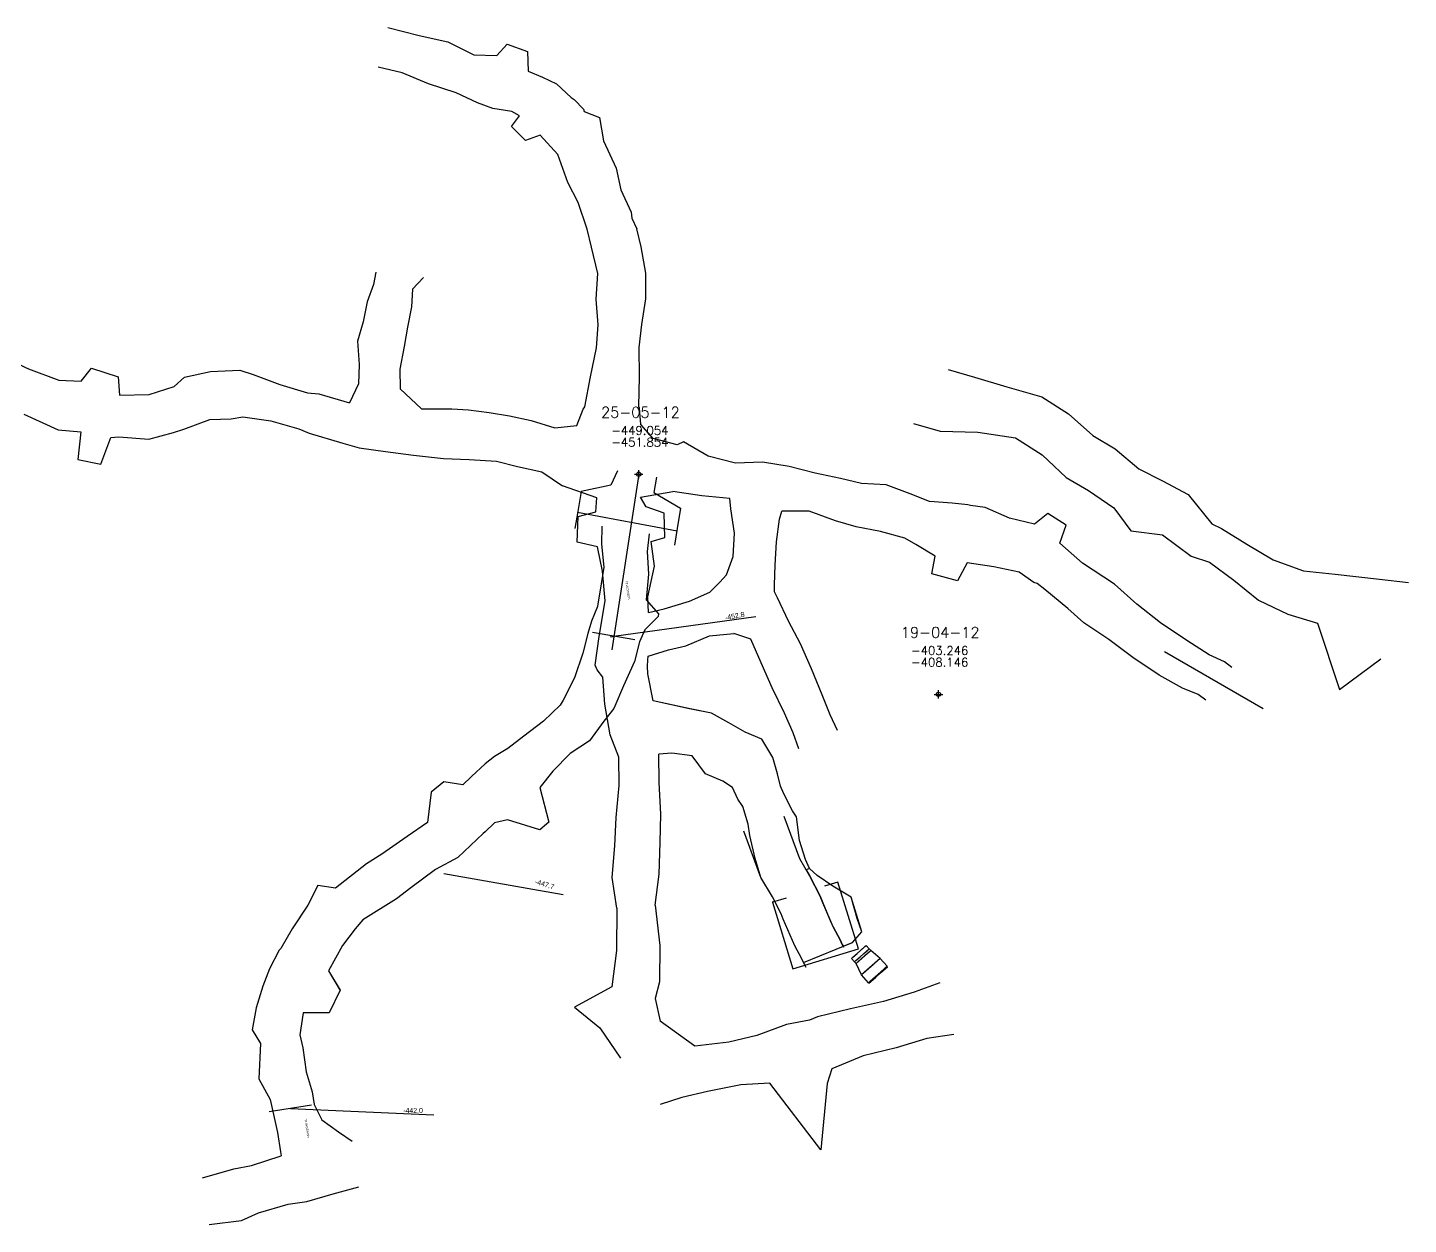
# Model space of a CAD drawing. Extents: x 3 to 13121, y 0 to 10378.
# Drawn here: x 10982.7 to 11144.2, y 9634.1 to 9774 of the extents above; entities that cross this region are included whole.
import ezdxf
from ezdxf.enums import TextEntityAlignment as Align

# ---------------------------------------------------------------- set-up
doc = ezdxf.new("R2010")
doc.units = 0
doc.header["$MEASUREMENT"] = 0
doc.header["$PDMODE"] = 34
doc.header["$PDSIZE"] = 0.5
for name, color, linetype in [('abajo', 7, 'Continuous'), ('arriba', 7, 'Continuous'), ('BY-PASS-5-', 3, 'Continuous'), ('F-485-7495-EW-SCR', 4, 'Continuous'), ('R-510-7526-N-SCR', 216, 'Continuous'), ('sec', 7, 'Continuous')]:
    doc.layers.add(name, color=color, linetype=linetype)
doc.styles.add('ROMAND', font='romand', dxfattribs={"width": 0.7})
doc.styles.add('ROMANS', font='romans.shx', dxfattribs={"width": 1.65})

# ---------------------------------------------------------------- blocks, each defined once
blk = doc.blocks.new('F2')
blk.add_point((0, 0))
at = {"style": 'ROMAND'}
for tag, height, p in [('NOMBRE', 1.25, (0.2, 6.62)), ('CIELO', 1, (0.14, 4.62)), ('PISO', 1, (0.14, 3.25))]:
    blk.add_attdef(tag, text='', height=height, dxfattribs=at).set_placement(p, align=Align.CENTER)
at = {"style": 'ROMANS', "flags": 1}
for tag, p in [('MINA', (-0.07, -3.26)), ('LOCALIZACION', (-0.07, -4.93)), ('ESTRUCTURA', (-0.07, -6.62)), ('NIVEL', (-0.07, -8.29)), ('OBRA', (-0.07, -10.12)), ('FECHA', (-0.07, -11.79)), ('ATRAS', (-0.07, -13.48)), ('TOPOGRAFO', (2.67, -15.3))]:
    blk.add_attdef(tag, text='', height=1.25, dxfattribs=at).set_placement(p, align=Align.CENTER)

msp = doc.modelspace()

# ---------------------------------------------------------------- linework, layer by layer
at = {"color": 5, "linetype": 'Continuous'}
for points, elevation in [([(11054.19386, 9721.79945), (11051.03888, 9701.28753)], -449.05402), ([(11050.86807, 9702.83159), (11051.27506, 9702.7762)], -447.88916), ([(11055.55016, 9697.93917), (11055.55016, 9697.93917), (11055.55016, 9697.93917)], -433.3914), ([(11071.44186, 9672.23098), (11069.83186, 9671.75198), (11072.23186, 9663.95598), (11079.88186, 9666.30898), (11077.48186, 9674.10398), (11075.92531, 9673.62541)], -433.2256)]:
    msp.add_lwpolyline(points, dxfattribs=dict(at, elevation=elevation))
msp.add_lwpolyline([(11047.05294, 9717.3536), (11058.69664, 9715.18049)], dxfattribs=at)
at = {"color": 0, "linetype": 'Continuous'}
for points, elevation in [([(11051.27596, 9702.85395), (11067.89746, 9705.18045)], -441.999), ([(11053.74378, 9702.42999), (11048.80825, 9703.27938)], -441.999), ([(11053.74378, 9702.42999), (11048.80825, 9703.27938)], -441.999), ([(11031.39768, 9675.09241), (11045.35792, 9672.65291)], -443.34367), ([(11015.92663, 9648.0341), (11010.99337, 9647.2199)], -441.999), ([(11013.46, 9647.627), (11030.22767, 9646.89759)], -441.999)]:
    msp.add_lwpolyline(points, dxfattribs=dict(at, elevation=elevation))
at = {"color": 2, "linetype": 'Continuous', "elevation": -428.15468}
msp.add_lwpolyline([(11115.68867, 9701.0828), (11127.21089, 9694.40222)], dxfattribs=at)
at = {"color": 1, "linetype": 'Continuous'}
for points in [[(11078.17527, 9666.45566), (11077.98812, 9666.80646), (11077.76784, 9667.35645), (11076.93597, 9668.87143), (11075.70716, 9671.69467), (11075.39974, 9672.46222), (11074.21542, 9674.7895), (11073.02468, 9676.80722), (11071.19142, 9681.78384)], [(11073.76378, 9664.10221), (11073.4481, 9664.69394), (11073.23908, 9665.21581), (11072.44289, 9666.66581), (11071.09309, 9669.76702), (11070.84169, 9670.3947), (11069.83002, 9672.38271), (11068.48903, 9674.65503), (11066.49964, 9680.0555)]]:
    msp.add_lwpolyline(points, dxfattribs=at)
at = {"color": 1, "linetype": 'Continuous', "elevation": -432.4536}
msp.add_lwpolyline([(11074.17243, 9675.7028), (11073.77242, 9675.54016), (11074.21542, 9674.7895), (11075.39974, 9672.46222), (11075.70716, 9671.69467), (11076.67571, 9669.41073), (11076.93597, 9668.87143), (11077.76784, 9667.35645), (11077.98812, 9666.80646), (11078.09575, 9666.60471), (11079.18889, 9667.05478), (11080.30608, 9668.27272), (11079.03407, 9672.36061), (11076.88637, 9673.61278), (11075.05372, 9674.88897)], close=True, dxfattribs=at)
at = {"color": 1, "linetype": 'Continuous'}
for points, elevation in [([(11069.83186, 9671.75198), (11069.81305, 9671.76223)], -433.2256), ([(11073.4481, 9664.69394), (11079.18889, 9667.05478)], -436.60243)]:
    msp.add_lwpolyline(points, dxfattribs=dict(at, elevation=elevation))
at = {"layer": 'abajo', "color": 1, "linetype": 'Continuous'}
for points in [[(11083.28994, 9664.1958, -430.79312), (11083.23154, 9664.26191, -430.84022), (11082.4139, 9665.18752, -431.79955), (11081.32956, 9666.11295, -432.65306), (11081.15435, 9666.31129, -433.39435), (11080.80393, 9666.70798, -436.47691)], [(11081.1165, 9662.27587, -430.79312), (11081.05809, 9662.34198, -430.84022), (11080.24045, 9663.26759, -431.79955), (11079.60579, 9664.59025, -432.65306), (11079.43058, 9664.78859, -433.39435), (11079.08016, 9665.18528, -436.47691)]]:
    msp.add_polyline3d(points, dxfattribs=at)
at = {"layer": 'arriba', "color": 1, "linetype": 'Continuous'}
for points in [[(11083.28994, 9664.1958, -428.89312), (11083.23154, 9664.26191, -428.94022), (11082.4139, 9665.18752, -428.69955), (11081.32956, 9666.11295, -429.55306), (11081.15435, 9666.31129, -430.19435), (11080.80393, 9666.70798, -430.77691)], [(11081.1165, 9662.27587, -428.89312), (11081.05809, 9662.34198, -428.94022), (11080.24045, 9663.26759, -428.69955), (11079.60579, 9664.59025, -429.55306), (11079.43058, 9664.78859, -430.19435), (11079.08016, 9665.18528, -430.77691)]]:
    msp.add_polyline3d(points, dxfattribs=at)
at = {"layer": 'BY-PASS-5-', "linetype": 'Continuous'}
for points in [[(11090.36979, 9734.05656, -403.24606), (11093.47193, 9733.14381, -404.61654), (11097.25434, 9732.03404, -405.45556), (11101.33598, 9730.85187, -406.16681), (11104.44466, 9728.86717, -406.18175), (11107.31227, 9726.32452, -407.52077), (11109.9021, 9724.78971, -408.76717), (11112.65991, 9722.4358, -410.25803), (11115.43917, 9721.01734, -411.42851), (11118.46386, 9719.44218, -411.37121), (11121.2282, 9716.01632, -411.60654)], [(11090.36979, 9734.05656, -408.14606), (11093.47193, 9733.14381, -408.91654), (11097.25434, 9732.03404, -409.65556), (11101.33598, 9730.85187, -410.36681), (11104.44466, 9728.86717, -411.38175), (11107.31227, 9726.32452, -412.32077), (11109.9021, 9724.78971, -413.26717), (11112.65991, 9722.4358, -414.15803), (11115.43917, 9721.01734, -415.12851), (11118.46386, 9719.44218, -416.27121), (11121.2282, 9716.01632, -417.10654)], [(11086.33389, 9727.73505, -403.24606), (11089.43602, 9726.8223, -404.61654), (11093.86418, 9726.72397, -405.45556), (11098.2687, 9726.04752, -406.16681), (11101.37737, 9724.06282, -406.18175), (11104.19117, 9721.43588, -407.52077), (11106.781, 9719.90107, -408.76717), (11109.75406, 9717.88431, -410.25803), (11111.72614, 9715.20155, -411.42851), (11115.45039, 9714.72212, -411.37121), (11118.80666, 9712.22342, -411.60654)], [(11086.33389, 9727.73505, -408.14606), (11089.43602, 9726.8223, -408.91654), (11093.86418, 9726.72397, -409.65556), (11098.2687, 9726.04752, -410.36681), (11101.37737, 9724.06282, -411.38175), (11104.19117, 9721.43588, -412.32077), (11106.781, 9719.90107, -413.26717), (11109.75406, 9717.88431, -414.15803), (11111.72614, 9715.20155, -415.12851), (11115.45039, 9714.72212, -416.27121), (11118.80666, 9712.22342, -417.10654)], [(11121.2282, 9716.01632, -411.60654), (11122.35199, 9715.45513, -413.57838), (11125.31973, 9713.63925, -413.77529), (11128.37907, 9711.79031, -414.59497), (11131.9509, 9710.50054, -416.08297), (11135.64522, 9710.12342, -417.32542), (11140.81522, 9709.53239, -417.50941), (11144.20083, 9709.16043, -419.08355)], [(11121.2282, 9716.01632, -417.10654), (11122.35199, 9715.45513, -417.47838), (11125.31973, 9713.63925, -418.27529), (11128.37907, 9711.79031, -419.19497), (11131.9509, 9710.50054, -420.18297), (11135.64522, 9710.12342, -421.12542), (11140.81522, 9709.53239, -422.00941), (11144.20083, 9709.16043, -422.88355)], [(11118.80666, 9712.22342, -411.60654), (11120.92554, 9711.50478, -413.57838), (11123.7914, 9709.40674, -413.77529), (11126.68091, 9707.08751, -414.59497), (11130.11689, 9705.42152, -416.08297), (11133.57348, 9704.38601, -417.32542), (11136.16228, 9696.64674, -417.50941), (11140.97434, 9700.22512, -419.08355)], [(11118.80666, 9712.22342, -417.10654), (11120.92554, 9711.50478, -417.47838), (11123.7914, 9709.40674, -418.27529), (11126.68091, 9707.08751, -419.19497), (11130.11689, 9705.42152, -420.18297), (11133.57348, 9704.38601, -421.12542), (11136.16228, 9696.64674, -422.00941), (11140.97434, 9700.22512, -422.88355)]]:
    msp.add_polyline3d(points, dxfattribs=at)
at = {"layer": 'F-485-7495-EW-SCR', "color": 4, "linetype": 'Continuous'}
msp.add_lwpolyline([(11024.84037, 9774.03667), (11028.52382, 9773.12881), (11031.88494, 9772.35423), (11034.91193, 9770.85276), (11037.60332, 9770.77444), (11038.80001, 9772.11459), (11041.20171, 9771.23598), (11041.28044, 9768.93977), (11042.94483, 9768.25613), (11044.57122, 9767.47999), (11046.29725, 9765.87919), (11046.66435, 9765.64617), (11047.72982, 9764.51781), (11047.81435, 9764.23329), (11049.59034, 9763.52243), (11050.09169, 9760.78155), (11051.55714, 9757.60463), (11052.09799, 9755.0819), (11053.29852, 9752.44553), (11053.39108, 9751.77084), (11053.98197, 9750.50032)], dxfattribs=at)
for points, elevation in [([(11048.18205, 9750.46976), (11048.18205, 9750.46976), (11047.11333, 9753.60098), (11045.90146, 9755.92436), (11044.72359, 9759.18671), (11042.6885, 9761.47193), (11040.95801, 9760.82396), (11039.31436, 9762.46648), (11040.2418, 9763.73806), (11039.34274, 9764.22221), (11037.11851, 9764.59526), (11035.32367, 9765.22438), (11032.86541, 9766.40059), (11029.62959, 9767.44776), (11026.51907, 9768.76751), (11023.71415, 9769.39593)], -429.38554), ([(11069.86602, 9688.65888), (11068.58029, 9690.80258), (11066.64778, 9691.64668)], -429.81506), ([(11069.86602, 9688.65888), (11068.58028, 9690.80255), (11066.64778, 9691.64668)], -434.81506)]:
    msp.add_lwpolyline(points, dxfattribs=dict(at, elevation=elevation))
for points in [[(11047.70589, 9729.40383, -428.2651), (11047.70589, 9729.40383, -428.2651), (11047.89158, 9729.68385, -428.22458), (11048.57314, 9733.18482, -428.68768), (11049.25523, 9736.58586, -428.65469), (11049.44101, 9739.28481, -428.94908), (11049.22522, 9742.28141, -428.73174), (11049.40941, 9745.28013, -428.8144), (11048.6931, 9748.37403, -428.19314), (11048.18205, 9750.46976, -428.511)], [(11047.70589, 9729.40383, -432.8651), (11047.70589, 9729.40383, -432.8651), (11047.89158, 9729.68385, -432.82458), (11048.57314, 9733.18482, -433.08768), (11049.25523, 9736.58586, -433.05469), (11049.44101, 9739.28481, -433.04908), (11049.22522, 9742.28141, -433.03174), (11049.40941, 9745.28013, -432.9144), (11048.6931, 9748.37403, -432.59314), (11048.18205, 9750.46976, -432.411)], [(11054.30455, 9729.53677, -428.2651), (11054.30455, 9729.53677, -428.2651), (11054.1915, 9729.71705, -428.22458), (11054.27307, 9733.21485, -428.68768), (11054.25516, 9736.6122, -428.65469), (11054.54094, 9739.31168, -428.94908), (11055.02513, 9742.31198, -428.73174), (11055.00934, 9745.30964, -428.8144), (11054.49302, 9748.40459, -428.19314), (11053.98197, 9750.50032, -428.511)], [(11054.30455, 9729.53677, -432.8651), (11054.30455, 9729.53677, -432.8651), (11054.1915, 9729.71705, -432.82458), (11054.27307, 9733.21485, -433.08768), (11054.25516, 9736.6122, -433.05469), (11054.54094, 9739.31168, -433.04908), (11055.02513, 9742.31198, -433.03174), (11055.00934, 9745.30964, -432.9144), (11054.49302, 9748.40459, -432.59314), (11053.98197, 9750.50032, -432.411)], [(11023.4536, 9745.45385, -427.46001), (11023.18298, 9743.9821, -427.60395), (11022.44649, 9741.96295, -427.70545), (11021.97376, 9739.61274, -427.53575), (11021.31377, 9737.38435, -427.55645), (11021.50217, 9734.6572, -427.71553), (11021.43822, 9732.35998, -427.73624), (11020.38494, 9730.1556, -428.54611)], [(11023.4536, 9745.45385, -431.76001), (11023.18298, 9743.9821, -431.60395), (11022.44649, 9741.96295, -431.70545), (11021.97376, 9739.61274, -431.73575), (11021.31377, 9737.38435, -431.95645), (11021.50217, 9734.6572, -432.11553), (11021.43822, 9732.35998, -432.33624), (11020.38494, 9730.1556, -432.44611)], [(11029.01663, 9744.81145, -427.46001), (11027.75261, 9743.45441, -427.60395), (11027.61216, 9741.36643, -427.70545), (11027.13943, 9739.01622, -427.53575), (11026.77746, 9736.75342, -427.55645), (11026.27048, 9734.10656, -427.71553), (11026.30587, 9731.79788, -427.73624), (11028.7842, 9729.44678, -432.44521)], [(11029.01663, 9744.81145, -431.76001), (11027.75261, 9743.45441, -431.60395), (11027.61216, 9741.36643, -431.70545), (11027.13943, 9739.01622, -431.73575), (11026.77746, 9736.75342, -431.95645), (11026.27048, 9734.10656, -432.11553), (11026.30587, 9731.79788, -432.33624), (11028.7842, 9729.44678, -428.44521)], [(10970.69489, 9738.93861, -427.50511), (10973.01256, 9738.28474, -427.63454), (10976.65282, 9737.45621, -427.3799), (10979.28702, 9735.93646, -427.71668), (10982.42451, 9734.33512, -427.6596), (10982.82246, 9734.14508, -427.66766)], [(10970.69489, 9738.93861, -431.90511), (10973.01256, 9738.28474, -431.83454), (10976.65282, 9737.45621, -431.8799), (10979.28702, 9735.93646, -431.81668), (10982.42451, 9734.33512, -431.8596), (10982.82246, 9734.14508, -431.86766)], [(10982.82246, 9734.14508, -431.86766), (10986.38241, 9732.80563, -432.12488), (10989.01081, 9732.67656, -432.06696), (10990.18749, 9734.20424, -432.09049), (10993.33034, 9733.18104, -432.30633), (10993.46494, 9731.06054, -432.25017)], [(10982.82246, 9734.14508, -427.66766), (10986.38241, 9732.80563, -427.52488), (10989.01081, 9732.67656, -427.46696), (10990.18751, 9734.20421, -427.79049), (10993.33034, 9733.18107, -427.50633), (10993.46494, 9731.06054, -427.55017)], [(10993.46494, 9731.06054, -427.55017), (10996.9656, 9731.11293, -427.49913), (10999.87863, 9732.07339, -427.85684), (11001.09335, 9733.15696, -427.73934), (11004.10228, 9733.81609, -427.79559), (11007.54451, 9733.9627, -428.33014)], [(10993.46494, 9731.06054, -432.25017), (10993.46494, 9731.06054, -432.25017), (10996.9656, 9731.11293, -431.99913), (10999.87863, 9732.07339, -432.15684), (11001.09335, 9733.15696, -432.03934), (11004.10228, 9733.81609, -432.19559), (11007.54451, 9733.9627, -432.33014)], [(11007.54451, 9733.9627, -428.33014), (11009.11208, 9733.47719, -427.9243), (11012.22313, 9732.3062, -428.01254), (11015.47875, 9731.30579, -428.20042), (11016.78909, 9731.19187, -428.19578), (11020.38494, 9730.1556, -428.54611)], [(11007.54451, 9733.9627, -432.33014), (11009.11208, 9733.47719, -432.2243), (11012.22313, 9732.3062, -432.31254), (11015.47875, 9731.30579, -432.20042), (11016.78909, 9731.19187, -432.19578), (11020.38494, 9730.1556, -432.44611)], [(10982.28751, 9728.83415, -431.88166), (10986.31827, 9727.00599, -432.12488), (10988.94556, 9726.77692, -432.06696), (10988.60214, 9723.53166, -432.08081)], [(10982.28751, 9728.83415, -427.78166), (10986.31827, 9727.00599, -427.52488), (10988.94556, 9726.77692, -427.46696), (10988.60214, 9723.53166, -427.65741)], [(11006.52696, 9728.2826, -428.35914), (11007.90291, 9728.52261, -427.9243), (11011.17993, 9728.03166, -428.01254), (11014.45925, 9727.1284, -428.20042), (11015.67476, 9726.62588, -428.19578), (11019.58548, 9725.42265, -428.54611)], [(11006.52696, 9728.2826, -432.05914), (11007.90291, 9728.52261, -432.2243), (11011.17993, 9728.03166, -432.31254), (11014.45925, 9727.1284, -432.20042), (11015.67476, 9726.62588, -432.19578), (11019.58548, 9725.42265, -432.44611)], [(11028.7842, 9729.44678, -428.44521), (11032.33525, 9729.45546, -428.74484), (11034.28575, 9729.32225, -429.34345)], [(11028.7842, 9729.44678, -432.44521), (11032.33525, 9729.45546, -432.44484), (11034.28575, 9729.32225, -432.64345)], [(11034.28575, 9729.32225, -429.34345), (11036.69718, 9729.02135, -428.92323), (11039.08007, 9728.62461, -429.003), (11041.62584, 9728.07501, -428.27275), (11044.40168, 9727.2482, -428.22748), (11046.94432, 9727.4881, -428.26511), (11046.94432, 9727.4881, -428.26511)], [(11034.28575, 9729.32225, -432.64345), (11036.69718, 9729.02135, -432.72323), (11039.08007, 9728.62461, -432.603), (11041.62584, 9728.07501, -432.87275), (11044.40168, 9727.2482, -432.72748), (11046.94432, 9727.4881, -432.76511), (11046.94432, 9727.4881, -432.76511)], [(11046.94432, 9727.4881, -432.76511), (11047.70589, 9729.40383, -432.8651)], [(11046.94432, 9727.4881, -428.26511), (11047.70589, 9729.40383, -428.2651)], [(11058.69231, 9725.22428, -428.16512), (11055.87676, 9725.96772, -428.26512), (11054.4428, 9727.63917, -428.26511), (11054.30455, 9729.53677, -428.2651)], [(11058.69231, 9725.22428, -432.56512), (11055.87676, 9725.96772, -432.56512), (11054.4428, 9727.63917, -432.76511), (11054.30455, 9729.53677, -432.8651)], [(10993.39828, 9726.161, -427.55017), (10996.89486, 9725.91341, -427.49913), (10999.80517, 9726.67389, -427.85684), (11001.01037, 9727.05753, -427.73934), (11004.0261, 9728.21661, -427.79559), (11006.52696, 9728.2826, -428.35914)], [(10993.39828, 9726.161, -432.25017), (10996.89486, 9725.91341, -431.99913), (10999.80517, 9726.67389, -432.15684), (11001.01037, 9727.05753, -432.03934), (11004.0261, 9728.21661, -432.19559), (11006.52696, 9728.2826, -432.05914)], [(10988.60214, 9723.53166, -432.08081), (10991.2988, 9722.96355, -432.09049), (10992.4638, 9726.10039, -432.30633), (10993.39828, 9726.161, -432.25017)], [(10988.60214, 9723.53166, -427.65741), (10991.2988, 9722.96355, -427.79049), (10992.46382, 9726.10039, -427.50633), (10993.39828, 9726.161, -427.55017)], [(11019.58548, 9725.42265, -428.54611), (11021.52424, 9724.89233, -428.54589), (11024.59759, 9724.47462, -428.34556), (11027.86815, 9724.0236, -428.44521), (11031.35258, 9723.63787, -428.74484), (11034.3773, 9723.53262, -428.94452)], [(11019.58548, 9725.42265, -432.44611), (11021.52424, 9724.89233, -432.44589), (11024.59759, 9724.47462, -432.44556), (11027.86815, 9724.0236, -432.44521), (11031.35258, 9723.63787, -432.44484), (11034.3773, 9723.53262, -432.44452)], [(11077.80318, 9721.3099, -427.5264), (11077.80318, 9721.3099, -427.5264), (11077.80318, 9721.3099, -427.5264), (11074.84167, 9721.92354, -427.6253), (11071.77742, 9722.71209, -427.65791), (11068.66629, 9723.20434, -427.69051), (11065.51078, 9723.09614, -428.2226), (11062.29838, 9723.90814, -428.15676), (11059.42417, 9725.57783, -428.18884), (11058.69231, 9725.22428, -428.16512), (11058.69231, 9725.22428, -428.16512)], [(11077.80318, 9721.3099, -432.1264), (11077.80318, 9721.3099, -432.1264), (11077.80318, 9721.3099, -432.1264), (11074.84167, 9721.92354, -431.9253), (11071.77742, 9722.71209, -431.95791), (11068.66629, 9723.20434, -431.99051), (11065.51078, 9723.09614, -432.3226), (11062.29838, 9723.90814, -432.35676), (11059.42417, 9725.57783, -432.48884), (11058.69231, 9725.22428, -432.56512), (11058.69231, 9725.22428, -432.56512)], [(11034.3773, 9723.53262, -428.94452), (11034.3773, 9723.53262, -428.94452), (11037.55283, 9723.31947, -429.003), (11040.02724, 9722.70803, -428.27275), (11042.86017, 9722.0729, -428.22748), (11045.28569, 9720.45327, -427.86514), (11045.28569, 9720.45327, -427.86514)], [(11034.3773, 9723.53262, -432.44452), (11034.3773, 9723.53262, -432.44452), (11037.55283, 9723.31947, -432.603), (11040.02724, 9722.70803, -432.87275), (11042.86017, 9722.0729, -432.72748), (11045.28569, 9720.45327, -432.36514), (11045.28569, 9720.45327, -432.36514)], [(11049.19556, 9717.42637, -428.04373), (11049.19556, 9717.42637, -428.04373), (11049.31509, 9719.03414, -427.96515), (11045.28569, 9720.45327, -427.86514)], [(11049.19556, 9717.42637, -432.24373), (11049.19556, 9717.42637, -432.24373), (11049.31509, 9719.03414, -432.36515), (11045.28569, 9720.45327, -432.36514)], [(11088.20501, 9718.6305, -428.06415), (11085.94402, 9719.50615, -428.28201), (11083.15078, 9720.55373, -428.36258), (11080.24806, 9720.708, -427.84315), (11077.80318, 9721.3099, -427.5264)], [(11088.20501, 9718.6305, -432.26415), (11085.94402, 9719.50615, -432.28201), (11083.15078, 9720.55373, -432.26258), (11080.24806, 9720.708, -432.14315), (11077.80318, 9721.3099, -432.1264)], [(11055.06922, 9717.98329, -432.24373), (11055.06922, 9717.98329, -432.24373), (11054.41405, 9719.13687, -432.36515), (11058.19826, 9719.7718, -427.86514)], [(11055.07033, 9717.97487, -427.96517), (11055.07033, 9717.97487, -427.96517), (11054.41405, 9719.13687, -427.96515), (11058.19826, 9719.7718, -427.86514)], [(11064.85442, 9718.94775, -432.3226), (11061.56388, 9719.26589, -432.35676), (11058.19826, 9719.7718, -427.86514), (11058.19826, 9719.7718, -427.86514), (11058.19826, 9719.7718, -427.86514)], [(11064.85442, 9718.94775, -428.2226), (11061.56388, 9719.26589, -428.15676), (11058.19826, 9719.7718, -427.86514), (11058.19826, 9719.7718, -427.86514), (11058.19826, 9719.7718, -427.86514)], [(11062.51999, 9708.025, -430.5911), (11063.67398, 9709.1776, -430.89728), (11064.47992, 9710.02675, -430.78813), (11065.23916, 9712.20283, -430.94932), (11065.39405, 9714.9106, -431.25593), (11064.96152, 9717.7406, -431.66254), (11064.85442, 9718.94775, -432.3226)], [(11062.51999, 9708.025, -426.5911), (11063.67398, 9709.1776, -426.59728), (11064.47992, 9710.02675, -426.98813), (11065.23916, 9712.20283, -426.84932), (11065.39405, 9714.9106, -426.95593), (11064.96152, 9717.7406, -427.16254), (11064.85442, 9718.94775, -428.2226)], [(11049.31961, 9698.94209, -433.05623), (11049.09109, 9699.459, -433.14519), (11049.57641, 9702.81561, -432.679), (11050.28498, 9706.99596, -432.37252), (11049.95503, 9710.47591, -432.29626), (11049.38297, 9713.33098, -432.25021), (11047.01313, 9713.84525, -432.26963), (11047.10728, 9716.86211, -432.24949), (11049.19556, 9717.42637, -432.24373)], [(11049.31961, 9698.94209, -429.25623), (11049.09109, 9699.459, -429.24519), (11049.57641, 9702.81561, -428.879), (11050.28498, 9706.99596, -428.67252), (11049.95503, 9710.47591, -428.49626), (11049.38297, 9713.33098, -428.35021), (11047.01313, 9713.84524, -427.96963), (11047.10687, 9716.86164, -427.94949), (11049.19556, 9717.42637, -428.04373)], [(11055.34647, 9705.63648, -428.76485), (11055.26266, 9707.46792, -428.67252), (11056.02779, 9711.05171, -428.49626), (11055.65484, 9713.92566, -428.35021), (11057.25442, 9714.39848, -427.96963), (11057.17811, 9717.26586, -427.94949), (11055.06922, 9717.98329, -428.04373)], [(11055.34647, 9705.63648, -432.50957), (11055.26266, 9707.46792, -432.37252), (11056.02779, 9711.05171, -432.29626), (11055.65484, 9713.92566, -432.25021), (11057.25442, 9714.39848, -432.26963), (11057.17811, 9717.26586, -432.24949), (11055.06922, 9717.98329, -432.24373)], [(11070.07259, 9708.05138, -430.93328), (11070.07259, 9708.05138, -430.93328), (11070.07259, 9708.05138, -430.93328), (11070.06038, 9708.86552, -430.78813), (11070.1343, 9711.18421, -430.94932), (11070.28919, 9713.89197, -431.25593), (11070.63988, 9716.55899, -431.66254), (11070.94916, 9717.47721, -431.95791)], [(11070.07259, 9708.05138, -426.63328), (11070.07259, 9708.05138, -426.63328), (11070.07259, 9708.05138, -426.63328), (11070.06038, 9708.86552, -426.98813), (11070.1343, 9711.18421, -426.84932), (11070.28919, 9713.89197, -426.95593), (11070.63988, 9716.55899, -427.16254), (11070.94916, 9717.47721, -427.65791)], [(11077.19491, 9716.34704, -432.1264), (11077.19491, 9716.34704, -432.1264), (11077.19491, 9716.34704, -432.1264), (11074.13843, 9717.47883, -431.9253), (11070.94916, 9717.47721, -431.95791)], [(11077.19491, 9716.34704, -427.5264), (11077.19491, 9716.34704, -427.5264), (11077.19491, 9716.34704, -427.5264), (11074.13843, 9717.47883, -427.6253), (11070.94916, 9717.47721, -427.65791)], [(11106.09009, 9711.4197, -427.75192), (11103.43881, 9713.74101, -428.22034), (11104.18683, 9715.84709, -427.90961), (11102.03098, 9717.19356, -427.9057), (11100.47315, 9715.95318, -427.58618), (11097.55569, 9716.67952, -427.65689), (11094.69582, 9717.91251, -427.22663), (11092.98555, 9718.14637, -427.41003), (11092.69992, 9718.23805, -427.4071), (11090.86387, 9718.40725, -427.58953), (11088.20501, 9718.6305, -428.06415)], [(11106.09009, 9711.4197, -432.55192), (11103.43881, 9713.74101, -432.32034), (11104.18683, 9715.84708, -432.20961), (11102.03096, 9717.19357, -432.2057), (11100.47315, 9715.95318, -432.08618), (11097.55569, 9716.67952, -432.05689), (11094.69582, 9717.91251, -432.12663), (11092.98555, 9718.14637, -432.31003), (11092.69992, 9718.23805, -432.3071), (11090.86387, 9718.40725, -432.38953), (11088.20501, 9718.6305, -432.26415)], [(11086.5853, 9713.58406, -428.06415), (11085.31143, 9714.34477, -428.28201), (11082.48169, 9715.09458, -428.36258), (11079.62763, 9715.64588, -427.84315), (11077.19491, 9716.34704, -427.5264)], [(11086.5853, 9713.58406, -432.26415), (11085.31143, 9714.34477, -432.28201), (11082.48169, 9715.09458, -432.26258), (11079.62763, 9715.64588, -432.14315), (11077.19491, 9716.34704, -432.1264)], [(11104.37869, 9706.08762, -427.75192), (11101.69685, 9708.31371, -428.22034), (11100.77177, 9709.03073, -427.90961), (11100.39092, 9709.15297, -427.9057), (11098.67006, 9710.33545, -427.58618), (11095.72204, 9710.96658, -427.65689), (11092.61769, 9711.43784, -427.22663), (11091.47937, 9709.34273, -427.41003), (11088.48749, 9710.15889, -427.4071), (11088.87742, 9712.21823, -427.58953), (11086.5853, 9713.58406, -428.06415)], [(11104.37869, 9706.08762, -432.55192), (11101.69685, 9708.31371, -432.32034), (11100.77177, 9709.03073, -432.20961), (11100.39092, 9709.15297, -432.2057), (11098.67006, 9710.33545, -432.08618), (11095.72204, 9710.96658, -432.05689), (11092.61769, 9711.43784, -432.12663), (11091.47933, 9709.34274, -432.31003), (11088.48745, 9710.15892, -432.3071), (11088.87742, 9712.21823, -432.38953), (11086.5853, 9713.58406, -432.26415)], [(11123.55066, 9699.19848, -428.16356), (11122.69045, 9699.88393, -428.17773), (11120.89304, 9700.67685, -428.10221), (11118.28186, 9702.37394, -428.04214), (11115.20147, 9704.44492, -427.6898), (11112.46444, 9706.62588, -427.93488), (11109.85204, 9708.96327, -427.47997), (11106.09009, 9711.4197, -427.75192)], [(11123.55066, 9699.19848, -432.16356), (11122.69045, 9699.88393, -432.17773), (11120.89304, 9700.67685, -432.30221), (11118.28186, 9702.37394, -432.44214), (11115.20147, 9704.44492, -432.3898), (11112.46444, 9706.62588, -432.63488), (11109.85204, 9708.96327, -432.57997), (11106.09009, 9711.4197, -432.55192)], [(11055.34647, 9705.63648, -430.12544), (11057.17958, 9706.0757, -430.19024), (11060.12311, 9706.97796, -430.49784), (11062.51999, 9708.025, -430.5911)], [(11055.34647, 9705.63648, -426.13511), (11057.17958, 9706.0757, -426.29024), (11060.12311, 9706.97796, -426.49784), (11062.51999, 9708.025, -426.5911)], [(11077.43607, 9691.85368, -425.38999), (11076.56822, 9693.65413, -425.36227), (11075.66358, 9695.99154, -425.65262), (11074.41181, 9699.04912, -425.67188), (11073.11334, 9701.97327, -426.18753), (11071.72149, 9704.63052, -426.19594), (11070.41973, 9707.3312, -426.40436), (11070.07259, 9708.05138, -426.63328)], [(11077.43607, 9691.85368, -429.98999), (11076.56822, 9693.65413, -430.06227), (11075.66358, 9695.99154, -429.85262), (11074.41181, 9699.04912, -430.17188), (11073.11334, 9701.97327, -430.48753), (11071.72149, 9704.63052, -430.69594), (11070.41973, 9707.3312, -430.90436), (11070.07259, 9708.05138, -430.93328)], [(11120.49705, 9695.36632, -428.16356), (11119.63684, 9696.05177, -428.17773), (11117.77711, 9696.76648, -428.10221), (11115.04129, 9698.30716, -428.04214), (11111.9609, 9700.37813, -427.6898), (11109.16155, 9702.48089, -427.93488), (11106.23756, 9704.42724, -427.47997), (11104.37869, 9706.08762, -427.75192)], [(11120.49705, 9695.36632, -432.16356), (11119.63684, 9696.05177, -432.17773), (11117.77711, 9696.76648, -432.30221), (11115.04129, 9698.30716, -432.44214), (11111.9609, 9700.37813, -432.3898), (11109.16155, 9702.48089, -432.63488), (11106.23756, 9704.42724, -432.57997), (11104.37869, 9706.08762, -432.55192)], [(11055.28774, 9700.51968, -426.10057), (11057.66406, 9701.26736, -426.1185), (11059.69345, 9701.75361, -426.29024), (11062.48614, 9702.91519, -426.49784), (11065.33551, 9703.18426, -426.5911)], [(11055.28774, 9700.51968, -430.10057), (11057.66406, 9701.26736, -430.1185), (11059.69345, 9701.75361, -430.19024), (11062.48614, 9702.91519, -430.49784), (11065.33551, 9703.18426, -430.5911)], [(11072.932, 9689.68266, -425.38999), (11072.24432, 9691.56995, -425.36227), (11071.2496, 9693.86393, -425.65262), (11069.81765, 9696.83468, -425.67188), (11068.51919, 9699.75882, -426.18753), (11067.3075, 9702.50292, -426.19594), (11065.33551, 9703.18426, -426.5911), (11065.33551, 9703.18426, -426.5911)], [(11072.932, 9689.68266, -429.98999), (11072.24432, 9691.56995, -430.06227), (11071.2496, 9693.86393, -429.85262), (11069.81765, 9696.83468, -430.17188), (11068.51919, 9699.75882, -430.48753), (11067.3075, 9702.50292, -430.69594), (11065.33551, 9703.18426, -430.5911), (11065.33551, 9703.18426, -430.5911)], [(11055.20408, 9699.36991, -433.05623), (11055.26341, 9700.04424, -433.14519), (11055.29011, 9700.52043, -433.07849)], [(11055.20408, 9699.36991, -429.25623), (11055.26341, 9700.04424, -429.24519), (11055.29011, 9700.52043, -429.19279)], [(11055.9, 9695.31419, -429.44804), (11055.26927, 9698.47327, -429.39834), (11055.20408, 9699.36991, -429.25623)], [(11055.9, 9695.31419, -433.34804), (11055.26927, 9698.47327, -433.19834), (11055.20408, 9699.36991, -433.05623)], [(11051.64696, 9671.06813, -434.86613), (11051.08699, 9674.63297, -434.79771), (11051.4174, 9678.36269, -434.42462), (11051.57732, 9681.67941, -434.07024), (11051.90774, 9685.40913, -433.69715), (11051.86818, 9688.71135, -433.64277), (11050.87472, 9691.34328, -433.51645), (11050.21501, 9694.90087, -433.34804), (11049.98322, 9698.08895, -433.19834), (11049.31961, 9698.94209, -433.05623)], [(11051.64696, 9671.06813, -430.56613), (11051.08699, 9674.63297, -430.49771), (11051.4174, 9678.36269, -430.12462), (11051.57732, 9681.67941, -430.27024), (11051.90774, 9685.40913, -429.99715), (11051.86818, 9688.71135, -430.24277), (11050.87472, 9691.34328, -429.31645), (11050.21501, 9694.90087, -429.44804), (11049.98322, 9698.08895, -429.39834), (11049.31961, 9698.94209, -429.25623)], [(11066.64778, 9691.64668, -429.81506), (11064.73157, 9692.73708, -429.3056), (11062.72449, 9693.86878, -429.16094), (11060.22726, 9694.34996, -429.61628), (11055.9, 9695.31419, -429.44804)], [(11066.64778, 9691.64668, -434.81506), (11064.73157, 9692.73708, -434.0056), (11062.72449, 9693.86878, -433.56094), (11060.14285, 9694.36869, -433.61628), (11055.9, 9695.31419, -433.34804)], [(11056.13511, 9671.39444, -430.56613), (11056.57251, 9675.03179, -430.49771), (11056.70345, 9678.74701, -430.12462), (11056.76363, 9682.05647, -430.27024), (11056.59536, 9685.74995, -429.99715), (11056.55581, 9689.05216, -430.24277)], [(11056.13511, 9671.39444, -434.86613), (11056.57251, 9675.03179, -434.79771), (11056.70345, 9678.74701, -434.42462), (11056.76363, 9682.05647, -434.07024), (11056.59536, 9685.74995, -433.69715), (11056.55581, 9689.05216, -433.64277)], [(11064.04152, 9685.91105, -429.14398), (11062.02188, 9686.77385, -429.3056), (11060.44918, 9688.86148, -429.16094), (11058.06979, 9689.1738, -429.61628), (11056.55581, 9689.05216, -430.24277)], [(11064.04152, 9685.91105, -434.24398), (11062.02188, 9686.77385, -434.0056), (11060.44918, 9688.86148, -433.56094), (11058.06979, 9689.1738, -433.61628), (11056.55581, 9689.05216, -433.64277)], [(11072.65556, 9681.7345, -432.28498), (11072.16822, 9682.45382, -431.43183), (11071.1552, 9684.41325, -430.66513), (11070.77303, 9685.32767, -430.69845), (11070.43899, 9686.77193, -430.14842), (11069.86602, 9688.65888, -429.81506)], [(11072.65556, 9681.7345, -436.68498), (11072.16822, 9682.45382, -435.63183), (11071.1552, 9684.41325, -435.26513), (11070.77303, 9685.32767, -435.09845), (11070.43899, 9686.77193, -435.14842), (11069.86602, 9688.65888, -434.81506)], [(11067.17852, 9679.54087, -436.68498), (11067.00117, 9680.88486, -435.63183), (11066.3709, 9682.9605, -435.26513), (11065.79736, 9683.81681, -435.09845), (11065.17626, 9685.17391, -435.14842), (11064.04152, 9685.91105, -434.24398)], [(11067.17852, 9679.54087, -432.28498), (11067.00117, 9680.88486, -431.43183), (11066.3709, 9682.9605, -430.66513), (11065.79736, 9683.81681, -430.69845), (11065.17626, 9685.17391, -430.14842), (11064.04152, 9685.91105, -429.14398)], [(11074.17243, 9675.7028, -437.1536), (11073.68758, 9676.73713, -438.43079), (11073.01132, 9678.96353, -437.70965), (11072.65556, 9681.7345, -436.68498)], [(11074.17243, 9675.7028, -432.4536), (11073.68758, 9676.73713, -433.73079), (11073.01132, 9678.96353, -433.50965), (11072.65556, 9681.7345, -432.28498)], [(11073.4481, 9664.69394, -436.60243), (11073.23908, 9665.21581, -436.45181), (11072.44289, 9666.66581, -435.91183), (11071.09309, 9669.76702, -435.106), (11070.84169, 9670.3947, -435.22483), (11069.83002, 9672.38271, -434.62957), (11068.48903, 9674.65503, -433.73079), (11067.81277, 9676.88143, -433.50965), (11067.17852, 9679.54087, -432.28498)], [(11073.4481, 9664.69394, -441.00243), (11073.23908, 9665.21581, -440.85181), (11072.44289, 9666.66581, -440.41183), (11071.09309, 9669.76702, -439.506), (11070.84169, 9670.3947, -439.42483), (11069.83002, 9672.38271, -438.92957), (11068.48903, 9674.65503, -438.43079), (11067.81277, 9676.88143, -437.70965), (11067.17852, 9679.54087, -436.68498)], [(11079.18889, 9667.05478, -433.8715), (11080.30608, 9668.27272, -433.77925), (11079.74954, 9669.86648, -433.35521), (11079.03407, 9672.36061, -432.91255), (11076.88637, 9673.61278, -432.94897), (11075.05372, 9674.88897, -432.69857), (11074.17243, 9675.7028, -432.4536)], [(11079.18889, 9667.05478, -438.0715), (11080.30608, 9668.27272, -437.97925), (11079.74954, 9669.86648, -437.85521), (11079.03407, 9672.36061, -437.61255), (11076.88637, 9673.61278, -437.34897), (11075.05372, 9674.88897, -437.29857), (11074.17243, 9675.7028, -437.1536)], [(11051.64696, 9671.06813, -430.56613), (11051.59961, 9666.12365, -431.19915), (11051.0579, 9661.84602, -431.21918), (11046.68943, 9659.46347, -431.31872), (11049.66454, 9657.07418, -430.86017), (11052.06223, 9653.51729, -431.45925)], [(11051.64696, 9671.06813, -434.86613), (11051.59961, 9666.12365, -435.09915), (11051.0579, 9661.84602, -435.21918), (11046.68943, 9659.46347, -435.41872), (11049.66454, 9657.07418, -435.66017), (11052.06223, 9653.51729, -435.85925)], [(11056.13511, 9671.39444, -434.86613), (11056.66985, 9666.67382, -435.09915), (11056.62523, 9662.45012, -435.21918), (11056.13399, 9660.48829, -435.41872), (11056.72311, 9657.8401, -435.66017)], [(11056.13511, 9671.39444, -430.56613), (11056.66985, 9666.67382, -431.19915), (11056.62523, 9662.45012, -431.21918), (11056.13399, 9660.48829, -431.31872), (11056.72311, 9657.8401, -430.86017)], [(11089.39087, 9662.34345, -425.52613), (11086.41861, 9661.21912, -426.40738), (11082.82142, 9660.13116, -427.17885), (11078.95435, 9659.28037, -428.28041), (11075.11366, 9658.33312, -428.08196), (11074.18648, 9657.97574, -428.13235), (11071.46369, 9657.43806, -427.95344), (11068.01465, 9656.18328, -430.00988), (11064.74611, 9655.39259, -430.6212), (11060.77346, 9654.92762, -431.42275), (11056.72311, 9657.8401, -430.86017)], [(11089.39087, 9662.34345, -430.42613), (11086.41861, 9661.21912, -430.90738), (11082.82142, 9660.13116, -431.57885), (11078.95435, 9659.28037, -432.18041), (11075.11366, 9658.33312, -432.88196), (11074.18648, 9657.97574, -433.03235), (11071.46369, 9657.43806, -433.35344), (11068.01465, 9656.18328, -434.00988), (11064.74611, 9655.39259, -434.6212), (11060.77346, 9654.92762, -435.22275), (11056.72311, 9657.8401, -435.66017)], [(11091.0536, 9656.26683, -425.52613), (11087.8966, 9655.81768, -426.40738), (11084.29941, 9654.72972, -427.17885), (11080.45873, 9653.78247, -428.28041), (11076.7764, 9652.2565, -428.08196), (11076.21871, 9650.54876, -428.13235), (11075.47537, 9642.77701, -427.95344), (11069.54542, 9650.58893, -430.00988), (11066.11852, 9650.37697, -430.6212), (11062.22505, 9649.62263, -431.42275), (11059.24259, 9648.91022, -431.68896), (11056.69433, 9648.10927, -432.395)], [(11091.0536, 9656.26683, -430.42613), (11087.8966, 9655.81768, -430.90738), (11084.29941, 9654.72972, -431.57885), (11080.45873, 9653.78247, -432.18041), (11076.7764, 9652.2565, -432.88196), (11076.21871, 9650.54876, -433.03235), (11075.47537, 9642.77701, -433.35344), (11069.54542, 9650.58893, -434.00988), (11066.11852, 9650.37697, -434.6212), (11062.22505, 9649.62263, -435.22275), (11059.24259, 9648.91022, -435.58896), (11056.69433, 9648.10927, -436.095)]]:
    msp.add_polyline3d(points, dxfattribs=at)
at = {"layer": 'R-510-7526-N-SCR', "color": 216, "linetype": 'Continuous'}
for points in [[(11051.72884, 9722.21615, -449.05402), (11050.93596, 9720.52561, -448.89561), (11047.46556, 9719.79451, -447.45343), (11047.06574, 9717.42933, -447.37555), (11046.73255, 9715.45835, -447.31066)], [(11051.72884, 9722.21615, -451.85402), (11050.93596, 9720.52561, -453.09561), (11047.46556, 9719.79451, -452.35343), (11047.06574, 9717.42933, -452.57555), (11046.73255, 9715.45835, -452.51066)], [(11056.26449, 9721.44943, -449.05402), (11055.96462, 9719.67554, -448.89561), (11059.10049, 9717.82769, -447.45343), (11058.70067, 9715.46251, -447.37555), (11058.36748, 9713.49153, -447.31066)], [(11056.26449, 9721.44943, -451.85402), (11055.96462, 9719.67554, -453.09561), (11059.10049, 9717.82769, -452.35343), (11058.70067, 9715.46251, -452.57555), (11058.36748, 9713.49153, -452.51066)], [(11049.87661, 9715.73287, -449.44714), (11049.83875, 9713.6212, -449.44865), (11050.11622, 9710.95425, -449.4029), (11049.63906, 9708.00604, -449.41935), (11049.41638, 9706.63022, -449.28702), (11049.36867, 9706.3354, -449.25867), (11048.68751, 9704.63038, -448.88853), (11048.2515, 9703.18823, -449.14676), (11047.67234, 9700.86162, -448.41991), (11046.70161, 9697.9933, -448.23636), (11045.36782, 9695.38543, -447.5717)], [(11049.87661, 9715.73287, -453.34714), (11049.83875, 9713.6212, -453.04865), (11050.11622, 9710.95425, -453.4029), (11049.63906, 9708.00604, -453.31935), (11049.41638, 9706.63022, -453.08702), (11049.36867, 9706.3354, -453.05867), (11048.68751, 9704.63038, -452.88853), (11048.2515, 9703.18823, -452.64676), (11047.67234, 9700.86162, -452.41991), (11046.70161, 9697.9933, -452.13636), (11045.36782, 9695.38543, -451.6717)], [(11055.40468, 9714.83817, -449.44714), (11055.16938, 9712.75845, -449.44865), (11055.34814, 9710.10748, -449.4029), (11055.06841, 9707.12732, -449.41935), (11056.5239, 9705.47989, -449.28702), (11056.47618, 9705.18506, -449.25867), (11054.90659, 9703.62384, -448.88853), (11054.27314, 9702.21364, -449.14676), (11053.69399, 9699.88703, -448.41991), (11052.4271, 9697.06664, -448.23636), (11051.29075, 9694.42682, -447.5717)], [(11055.40468, 9714.83817, -453.34714), (11055.16938, 9712.75845, -453.04865), (11055.34814, 9710.10748, -453.4029), (11055.06841, 9707.12732, -453.31935), (11056.5239, 9705.47989, -453.08702), (11056.47618, 9705.18506, -453.05867), (11054.90659, 9703.62384, -452.88853), (11054.27314, 9702.21364, -452.64676), (11053.69399, 9699.88703, -452.41991), (11052.4271, 9697.06664, -452.13636), (11051.29075, 9694.42682, -451.6717)], [(11045.36782, 9695.38543, -447.5717), (11045.36782, 9695.38543, -447.5717), (11044.99287, 9694.78248, -447.08927), (11043.05688, 9692.91917, -446.55764), (11040.77665, 9691.16028, -445.90144), (11038.87857, 9689.71792, -445.70666), (11037.31148, 9688.80943, -444.88557), (11036.24148, 9687.92314, -444.71361), (11034.62383, 9686.45337, -444.44339), (11033.61762, 9685.49006, -444.27144), (11031.38676, 9685.84966, -443.8872), (11029.92936, 9684.60661, -443.85035)], [(11045.36782, 9695.38543, -451.6717), (11045.36782, 9695.38543, -451.6717), (11044.99287, 9694.78248, -451.28927), (11043.05688, 9692.91917, -450.75764), (11040.77665, 9691.16028, -449.80144), (11038.87857, 9689.71792, -449.30666), (11037.31148, 9688.80943, -448.98557), (11036.24148, 9687.92314, -448.81361), (11034.62383, 9686.45337, -448.64339), (11033.61762, 9685.49006, -448.37144), (11031.38676, 9685.84966, -448.0872), (11029.92942, 9684.60668, -448.05035)], [(11051.29075, 9694.42682, -447.5717), (11050.13101, 9692.93552, -447.43319), (11048.43753, 9690.62384, -447.08927), (11046.18259, 9689.14559, -446.55764), (11044.15752, 9687.07865, -445.90144), (11042.64218, 9685.17422, -445.70666), (11043.69048, 9681.10824, -444.88557), (11042.62048, 9680.22194, -444.71361), (11038.83397, 9681.37058, -444.44339), (11037.31744, 9681.02337, -444.27144), (11036.2348, 9679.99675, -443.8872), (11036.00551, 9679.80683, -443.85035)], [(11051.29075, 9694.42682, -451.6717), (11050.13101, 9692.93552, -451.83319), (11048.43753, 9690.62384, -451.28927), (11046.18259, 9689.14559, -450.75764), (11044.15752, 9687.07865, -449.80144), (11042.64218, 9685.17422, -449.30666), (11043.69048, 9681.10824, -448.98557), (11042.62048, 9680.22194, -448.81361), (11038.83397, 9681.37058, -448.64339), (11037.31744, 9681.02337, -448.37144), (11036.2348, 9679.99675, -448.0872), (11036.00551, 9679.80683, -448.05035)], [(11029.92942, 9684.60668, -448.05035), (11029.5065, 9681.08745, -447.9394), (11027.1203, 9679.42909, -447.70288), (11024.14014, 9677.39135, -446.70928), (11022.35821, 9676.2532, -446.23801), (11018.75319, 9673.41364, -446.06285), (11016.65185, 9673.71587, -445.94867), (11015.49147, 9671.39742, -445.35293), (11013.66158, 9668.63456, -444.89195), (11012.36042, 9666.32687, -444.58806), (11012.13382, 9666.1318, -444.56359), (11011.03816, 9663.94828, -444.09122)], [(11029.92936, 9684.60661, -443.85035), (11029.5065, 9681.08745, -443.6394), (11027.1203, 9679.42909, -443.20288), (11024.14014, 9677.39135, -442.40928), (11022.35821, 9676.2532, -442.13801), (11018.75319, 9673.41364, -441.96285), (11016.65185, 9673.71587, -441.84867), (11015.49147, 9671.39742, -441.05293), (11013.66158, 9668.63456, -440.59195), (11012.36042, 9666.32687, -440.18806), (11012.13382, 9666.1318, -440.16359), (11011.03816, 9663.94828, -439.79122)], [(11036.00551, 9679.80683, -443.85035), (11033.02956, 9676.99501, -443.6394), (11030.44764, 9675.56402, -443.20288), (11027.53271, 9673.45049, -442.40928), (11025.88127, 9672.16076, -442.13801), (11021.95004, 9669.70013, -441.96285), (11021.02306, 9668.63822, -441.84867), (11019.53647, 9666.6987, -441.05293), (11017.9023, 9663.70848, -440.59195), (11019.28834, 9661.44865, -440.18806), (11017.97831, 9658.8322, -440.16359), (11014.93931, 9658.83, -439.4062)], [(11036.00551, 9679.80683, -448.05035), (11033.02956, 9676.99501, -447.9394), (11030.44764, 9675.56402, -447.70288), (11027.53271, 9673.45049, -446.70928), (11025.88127, 9672.16076, -446.23801), (11021.95004, 9669.70013, -446.06285), (11021.02306, 9668.63822, -445.94867), (11019.53647, 9666.6987, -445.35293), (11017.9023, 9663.70848, -444.89195), (11019.29179, 9661.42766, -444.58806), (11017.99302, 9658.8445, -444.56359), (11014.93931, 9658.83, -443.8062)], [(11011.03816, 9663.94828, -439.79122), (11010.22849, 9661.92156, -439.60855), (11009.46765, 9659.38766, -439.4062), (11009.00527, 9656.82334, -439.10385), (11009.94763, 9655.2207, -439.0448)], [(11011.03816, 9663.94828, -444.09122), (11010.22849, 9661.92156, -443.90855), (11009.46765, 9659.38766, -443.8062), (11009.00527, 9656.82334, -443.60385), (11009.94763, 9655.2207, -443.3448)], [(11014.93931, 9658.83, -443.8062), (11014.57641, 9656.25555, -443.60385), (11014.92186, 9654.71374, -443.3448)], [(11014.93931, 9658.83, -439.4062), (11014.57641, 9656.25555, -439.10385), (11014.92186, 9654.71374, -439.0448)], [(11009.94763, 9655.2207, -439.0448), (11009.78338, 9651.07789, -438.23839), (11011.11372, 9648.69795, -438.01152), (11011.64574, 9646.20692, -437.70344), (11011.96367, 9644.81222, -437.54236), (11012.31268, 9642.55847, -437.44838), (11012.3722, 9642.08789, -437.05945)], [(11009.94763, 9655.2207, -443.3448), (11009.78338, 9651.07789, -442.33839), (11011.11372, 9648.69795, -442.21152), (11011.64574, 9646.20692, -442.10344), (11011.96367, 9644.81222, -441.94236), (11012.31268, 9642.55847, -441.84838), (11012.3722, 9642.08789, -442.15945)], [(11014.92186, 9654.71374, -439.0448), (11014.92186, 9654.71374, -439.0448), (11015.31056, 9651.93469, -438.01152), (11016.00096, 9649.56579, -437.70344), (11016.2397, 9648.11002, -437.54236), (11017.14302, 9646.28377, -437.44838), (11019.10039, 9644.892, -437.3403)], [(11014.92186, 9654.71374, -443.3448), (11014.92186, 9654.71374, -443.3448), (11015.31056, 9651.93469, -442.21152), (11016.00096, 9649.56579, -442.10344), (11016.2397, 9648.11002, -441.94236), (11017.14302, 9646.28377, -441.84838), (11019.10039, 9644.892, -441.8403)], [(11019.10039, 9644.892, -437.3403), (11020.68674, 9643.82168, -437.56155)], [(11019.10039, 9644.892, -441.8403), (11020.68674, 9643.82168, -440.46155)], [(11003.1732, 9639.51584, -437.88652), (11006.84988, 9640.56445, -437.95569), (11008.90749, 9640.96952, -438.00445), (11012.3722, 9642.08789, -437.05945)], [(11003.1732, 9639.51584, -442.28652), (11006.84988, 9640.56445, -442.45569), (11008.90749, 9640.96952, -442.40445), (11012.3722, 9642.08789, -442.15945)], [(11003.97702, 9634.0749, -437.88652), (11007.74139, 9634.52995, -437.95569), (11009.72594, 9635.42965, -438.00445), (11013.20526, 9636.4491, -437.05945), (11015.37617, 9636.76982, -437.11529), (11018.4754, 9637.63203, -436.84196), (11021.47595, 9638.47967, -437.56155)], [(11003.97702, 9634.0749, -442.28652), (11007.74139, 9634.52995, -442.45569), (11009.72594, 9635.42965, -442.40445), (11013.20526, 9636.4491, -442.15945), (11015.37617, 9636.76982, -442.31529), (11018.4754, 9637.63203, -441.94196), (11021.47595, 9638.47967, -440.46155)]]:
    msp.add_polyline3d(points, dxfattribs=at)
at = {"layer": 'sec', "color": 1, "linetype": 'Continuous'}
for points in [[(11080.80393, 9666.70798, -436.47691), (11079.08016, 9665.18528, -436.47691), (11079.08016, 9665.18528, -433.17091), (11079.25254, 9665.33755, -431.49511), (11079.72658, 9665.75629, -430.77691), (11080.15752, 9666.13697, -430.77691), (11080.63156, 9666.55571, -431.49511), (11080.80393, 9666.70798, -433.17091), (11080.80393, 9666.70798, -436.47691)], [(11081.15435, 9666.31129, -433.39435), (11079.43058, 9664.78859, -433.39435), (11079.43058, 9664.78859, -431.53835), (11079.60296, 9664.94086, -430.59755), (11080.077, 9665.3596, -430.19435), (11080.50794, 9665.74028, -430.19435), (11080.98197, 9666.15902, -430.59755), (11081.15435, 9666.31129, -431.53835), (11081.15435, 9666.31129, -433.39435)], [(11081.32956, 9666.11295, -432.65306), (11079.60579, 9664.59025, -432.65306), (11079.60579, 9664.59025, -430.85506), (11079.77817, 9664.74252, -429.94366), (11080.2522, 9665.16126, -429.55306), (11080.68315, 9665.54194, -429.55306), (11081.15718, 9665.96068, -429.94366), (11081.32956, 9666.11295, -430.85506), (11081.32956, 9666.11295, -432.65306)], [(11082.4139, 9665.18752, -431.79955), (11080.24045, 9663.26759, -431.79955), (11080.24045, 9663.26759, -430.00155), (11080.4578, 9663.45958, -429.09015), (11081.05549, 9663.98756, -428.69955), (11081.59886, 9664.46755, -428.69955), (11082.19656, 9664.99553, -429.09015), (11082.4139, 9665.18752, -430.00155), (11082.4139, 9665.18752, -431.79955)], [(11083.23154, 9664.26191, -430.84022), (11081.05809, 9662.34198, -430.84022), (11081.05809, 9662.34198, -429.73822), (11081.27544, 9662.53398, -429.17962), (11081.87314, 9663.06196, -428.94022), (11082.4165, 9663.54194, -428.94022), (11083.0142, 9664.06992, -429.17962), (11083.23154, 9664.26191, -429.73822), (11083.23154, 9664.26191, -430.84022)], [(11083.28994, 9664.1958, -430.79312), (11081.1165, 9662.27587, -430.79312), (11081.1165, 9662.27587, -429.69112), (11081.33384, 9662.46786, -429.13252), (11081.93154, 9662.99584, -428.89312), (11082.4749, 9663.47582, -428.89312), (11083.0726, 9664.0038, -429.13252), (11083.28994, 9664.1958, -429.69112), (11083.28994, 9664.1958, -430.79312)]]:
    msp.add_polyline3d(points, dxfattribs=at)

# ---------------------------------------------------------------- block references
at = {"color": 5, "linetype": 'Continuous'}
msp.add_blockref('F2', (11054.19386, 9721.79945, -449.05402), dxfattribs=at).add_auto_attribs({'NOMBRE': '25-05-12', 'CIELO': '-449.054', 'PISO': '-451.854'})
at = {"color": 0, "linetype": 'Continuous'}
msp.add_blockref('F2', (11089.25157, 9696.06403, -403.24606), dxfattribs=at).add_auto_attribs({'NOMBRE': '19-04-12', 'CIELO': '-403.246', 'PISO': '-408.146'})

# ---------------------------------------------------------------- texts
at = {"color": 0, "linetype": 'Continuous', "attachment_point": 1}
for s, insert, char_height, width, rotation in [('HORIZONTAL', (11052.95786, 9707.15089), 0.249288, 2.7672928, 98.6490583), ('-452.8', (11064.24026, 9705.31094), 0.58848, 6.2897351, 10.4587475), ('-447.7', (11042.18775, 9674.48106, -1.34467), 0.58848, 6.2897351, 342.5313185), ('HORIZONTAL', (11015.44676, 9644.21582), 0.249288, 2.7672928, 98.6490583)]:
    msp.add_mtext(s, dxfattribs=dict(at, insert=insert, char_height=char_height, width=width, rotation=rotation))
at = {"color": 0, "linetype": 'Continuous', "insert": (11026.65492, 9647.68979), "char_height": 0.58848, "width": 6.2897351, "attachment_point": 1}
msp.add_mtext('-442.0', dxfattribs=at)

doc.saveas('drawing.dxf')
